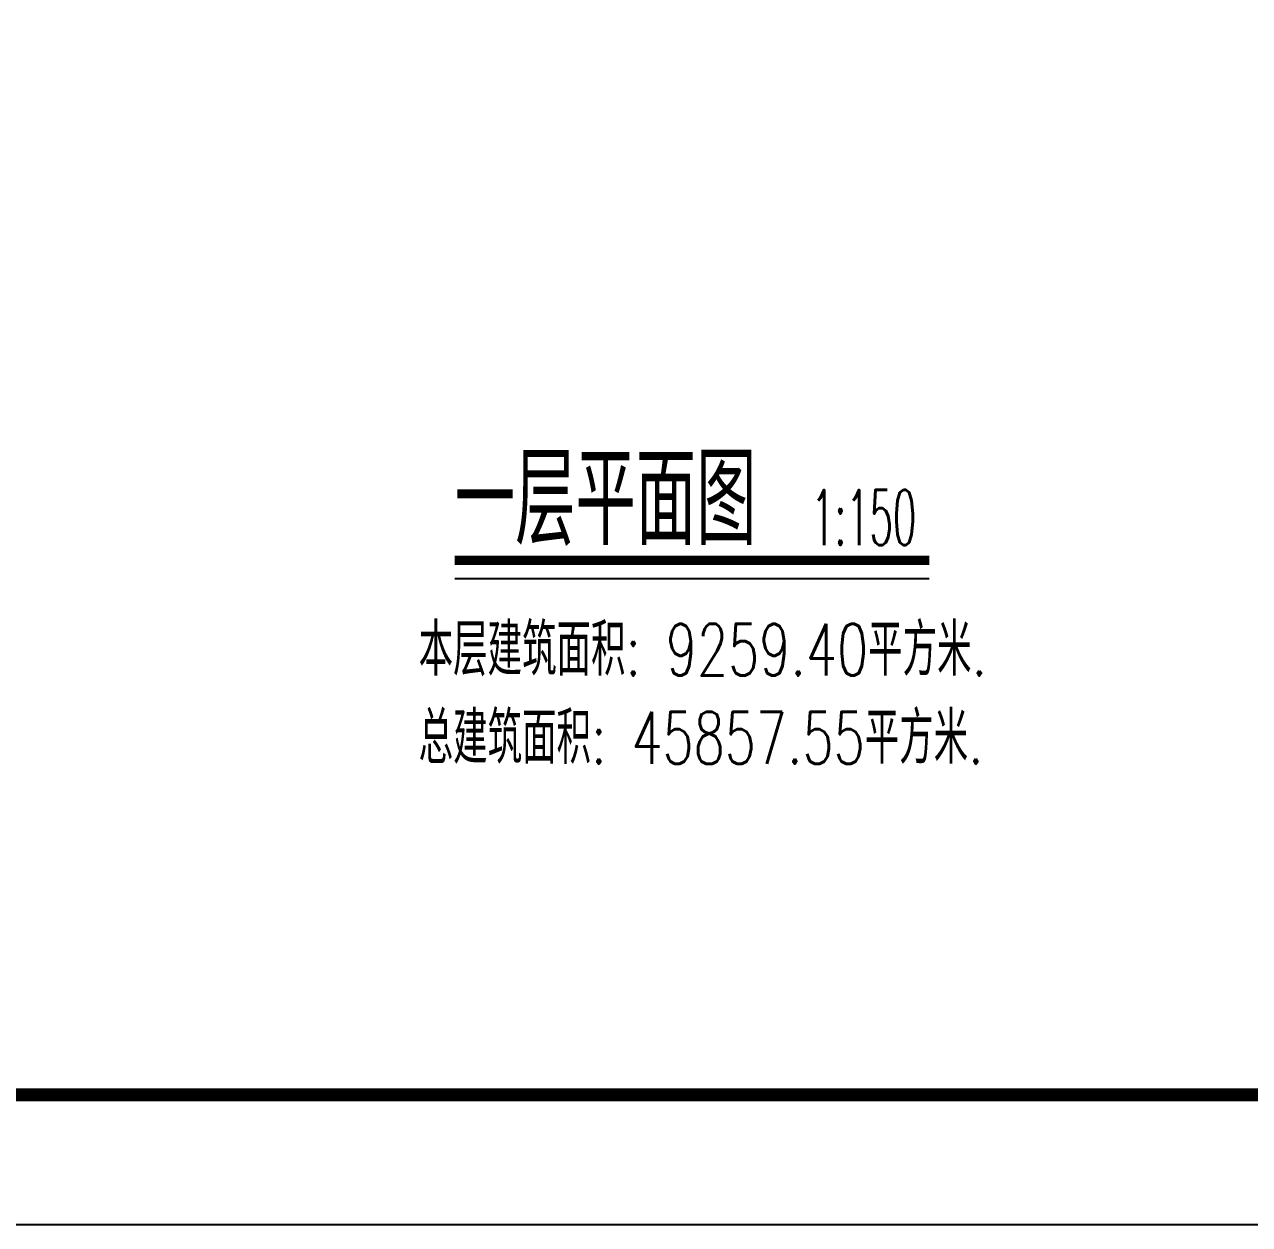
# Model space of a CAD drawing. Extents: x 1417642 to 3570900, y 124798 to 1191112.
# Drawn here: x 1589987 to 1604165, y 635398 to 649281 of the extents above; entities that cross this region are included whole.
import ezdxf

# ---------------------------------------------------------------- set-up
doc = ezdxf.new("R2010")
doc.units = 0
doc.header["$LTSCALE"] = 1000
doc.header["$MEASUREMENT"] = 0
for name, color, linetype in [('DIM_SYMB', 3, 'CONTINUOUS'), ('PUB_TEXT', 40, 'CONTINUOUS'), ('PUB_TITLE', 4, 'CONTINUOUS'), ('字体', 60, 'CONTINUOUS')]:
    doc.layers.add(name, color=color, linetype=linetype)
doc.styles.add('_TCH_WINDOW', font='ROMANS.shx', dxfattribs={"width": 0.7, "height": 400, "bigfont": 'Z.shx'})
doc.styles.add('_Z', font='ROMANS', dxfattribs={"width": 0.7, "bigfont": 'Z'})

msp = doc.modelspace()

# ---------------------------------------------------------------- linework, layer by layer
at = {"layer": 'DIM_SYMB', "const_width": 105}
msp.add_lwpolyline([(1594967.4, 643081.9), (1600458, 643081.9)], dxfattribs=at)
at = {"layer": 'DIM_SYMB'}
msp.add_lwpolyline([(1594967.4, 642871.9), (1600458, 642871.9)], dxfattribs=at)
at = {"layer": 'PUB_TITLE'}
msp.add_lwpolyline([(1417642.3, 635398.4), (1618342.3, 635398.4), (1618342.3, 761548.4), (1417642.3, 761548.4)], close=True, dxfattribs=at)
at = {"layer": 'PUB_TITLE', "const_width": 150}
msp.add_lwpolyline([(1421392.3, 636898.4), (1616842.3, 636898.4), (1616842.3, 760048.4), (1421392.3, 760048.4)], close=True, dxfattribs=at)

# ---------------------------------------------------------------- texts
at = {"layer": 'PUB_TEXT', "style": '_TCH_WINDOW'}
for s, height, width, p in [('一层平面图', 1050, 0.7, (1594967.4, 643258.9)), ('1:150', 637.5, 0.494118, (1599093, 643258.9))]:
    msp.add_text(s, height=height, dxfattribs=dict(at, width=width)).set_placement(p)
at = {"layer": '字体', "linetype": 'Continuous', "style": '_Z', "width": 0.7}
for s, p in [('本层建筑面积: 9259.40平方米. ', (1594548.6, 641748)), ('总建筑面积: 45857.55平方米. ', (1594548.6, 640727.9))]:
    msp.add_text(s, height=600, dxfattribs=at).set_placement(p)

doc.saveas('drawing.dxf')
